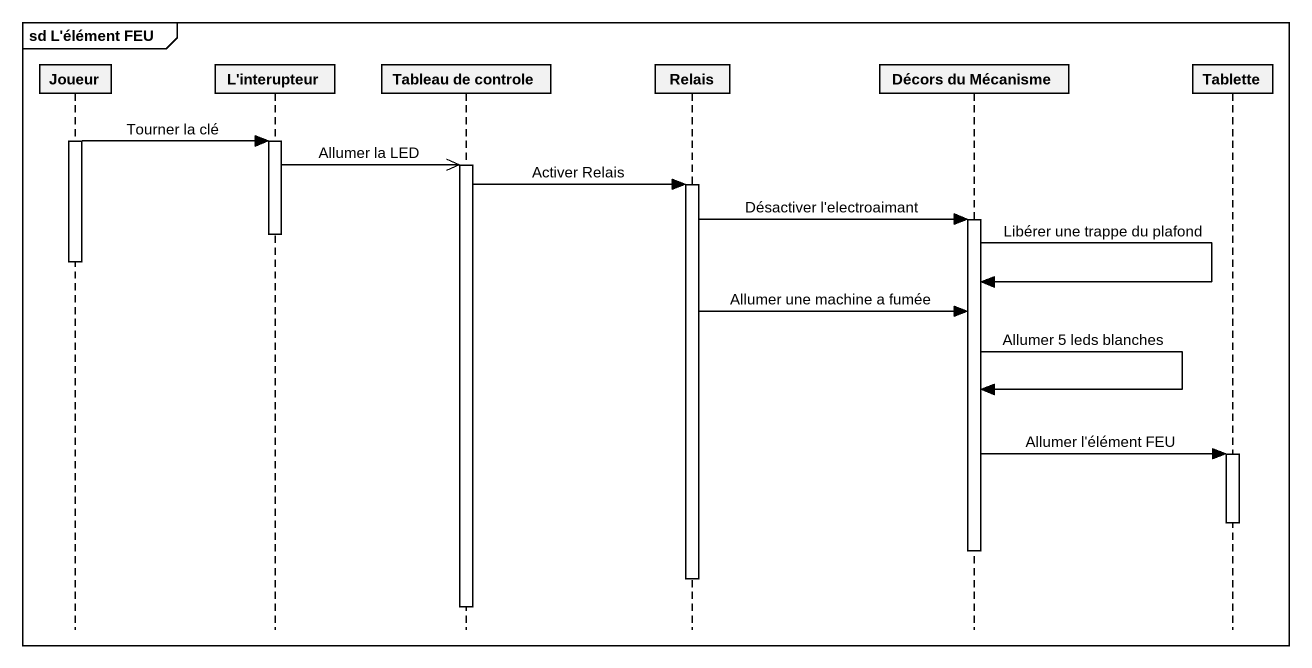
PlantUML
@startuml
mainframe sd L'élément FEU
hide footbox
participant Joueur
participant "L'interupteur" as L_interupteur
participant "Tableau de controle" as Tableau_de_controle
participant Relais
participant "Décors du Mécanisme" as Décors_du_Mécanisme
participant Tablette

activate Joueur
Joueur -> L_interupteur : Tourner la clé
activate L_interupteur
L_interupteur ->> Tableau_de_controle : Allumer la LED
activate Tableau_de_controle
Tableau_de_controle -> Relais : Activer Relais
activate Relais
Relais -> Décors_du_Mécanisme : Désactiver l'electroaimant
activate Décors_du_Mécanisme
deactivate L_interupteur
deactivate Joueur
Décors_du_Mécanisme -> Décors_du_Mécanisme : Libérer une trappe du plafond
Relais -> Décors_du_Mécanisme : Allumer une machine a fumée
Décors_du_Mécanisme -> Décors_du_Mécanisme : Allumer 5 leds blanches
Décors_du_Mécanisme -> Tablette : Allumer l'élément FEU
activate Tablette
deactivate Tablette
deactivate Décors_du_Mécanisme
deactivate Relais
deactivate Tableau_de_controle
@enduml
